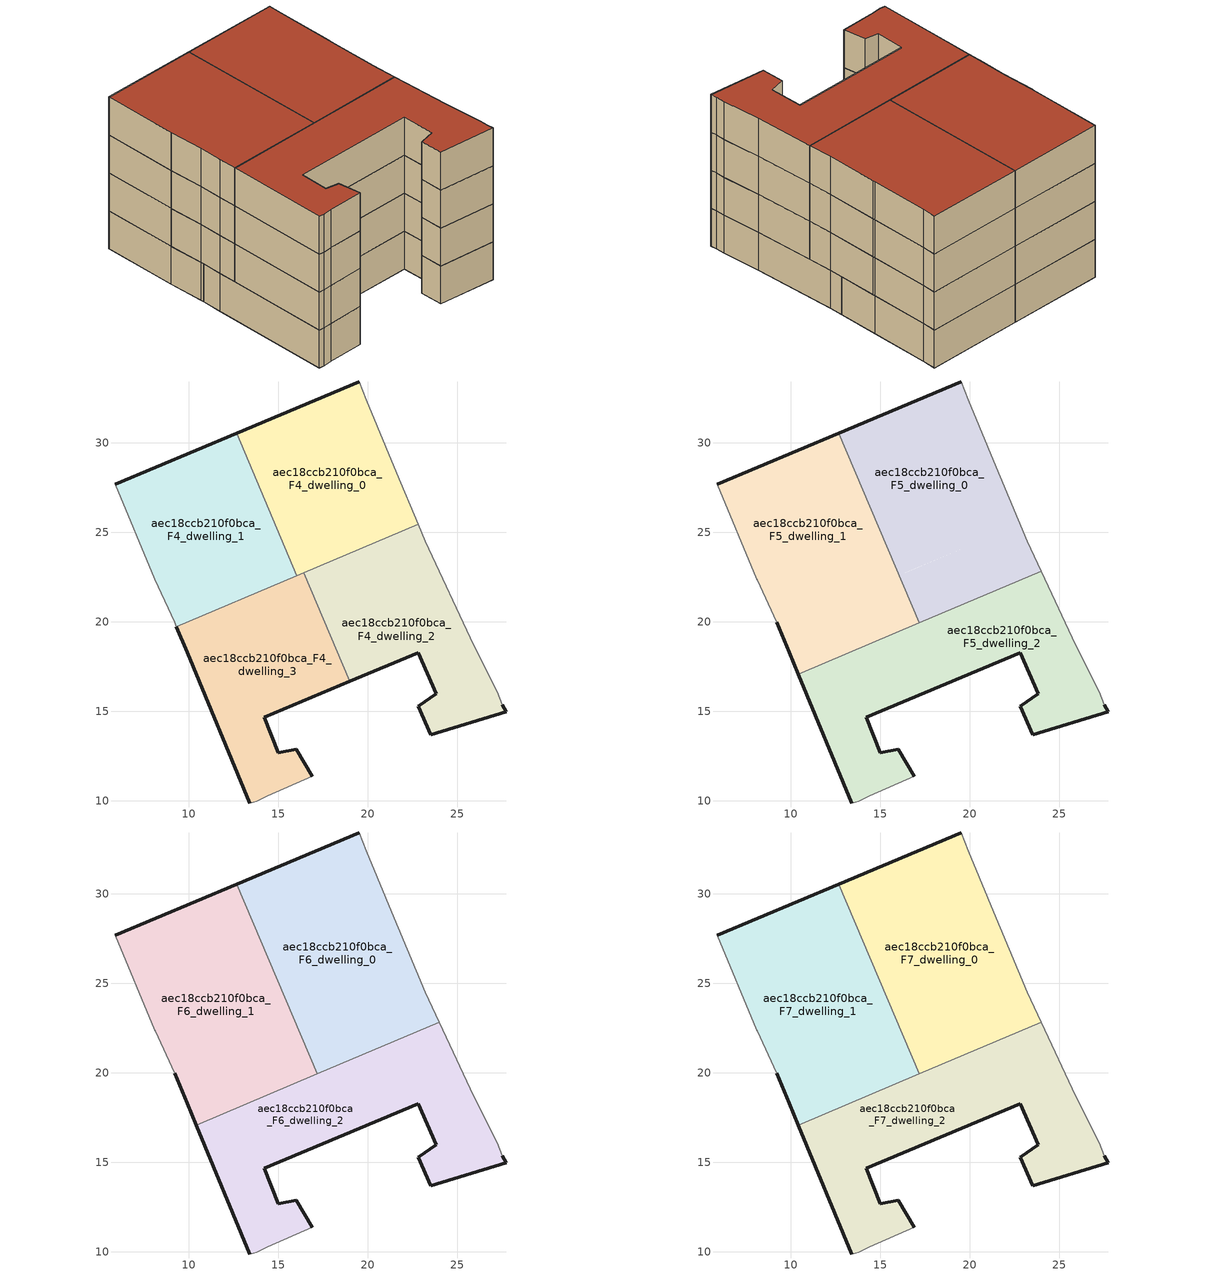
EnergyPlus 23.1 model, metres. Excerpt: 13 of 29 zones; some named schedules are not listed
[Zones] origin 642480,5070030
aec18ccb210f0bca_F4_dwelling_0
 floor to aec18ccb210f0bca_F3_dwelling_0 (EU_floor_Construction): 22.81,25.45 21.62,28.28 19.92,32.38 19.52,33.39 12.68,30.52 16.04,22.58 z12
 wall outside (EU_wall_Construction): 12.68,30.52 19.52,33.39 z12:15
 wall adiabatic (EU_wall_Construction): 19.52,33.39 19.92,32.38 21.62,28.28 22.81,25.45 z12:15
 wall to aec18ccb210f0bca_F4_dwelling_1 (EU_wall_Construction): 16.04,22.58 12.68,30.52 z12:15
 wall to aec18ccb210f0bca_F4_dwelling_2 (EU_wall_Construction): 22.81,25.45 16.41,22.74 z12:15
 wall to aec18ccb210f0bca_F4_dwelling_3 (EU_wall_Construction): 16.41,22.74 16.04,22.58 z12:15
 roof outside (EU_roof_Construction): 21.7,28.1 21.62,28.28 22.81,25.45 z15
aec18ccb210f0bca_F4_dwelling_1
 floor to aec18ccb210f0bca_F3_dwelling_1 (EU_floor_Construction): 16.04,22.58 12.68,30.52 5.91,27.68 8.11,22.38 9.21,19.98 9.31,19.73 z12
 wall outside (EU_wall_Construction): 5.91,27.68 12.68,30.52 z12:15
 wall adiabatic (EU_wall_Construction): 9.31,19.73 9.21,19.98 8.11,22.38 5.91,27.68 z12:15
 wall to aec18ccb210f0bca_F4_dwelling_3 (EU_wall_Construction): 16.04,22.58 9.31,19.73 z12:15
aec18ccb210f0bca_F4_dwelling_2
 floor to aec18ccb210f0bca_F3_dwelling_2 (EU_floor_Construction): 27.72,14.97 27.52,15.37 27.22,16.07 25.92,18.67 23.22,24.48 22.81,25.45 16.41,22.74 18.98,16.67 22.82,18.27 23.82,15.97 22.82,15.27 23.52,13.67 z12
 wall outside (EU_wall_Construction): 27.52,15.37 27.72,14.97 23.52,13.67 22.82,15.27 23.82,15.97 22.82,18.27 18.98,16.67 z12:15
 wall adiabatic (EU_wall_Construction): 22.81,25.45 23.22,24.48 25.92,18.67 27.22,16.07 27.52,15.37 z12:15
 wall to aec18ccb210f0bca_F4_dwelling_3 (EU_wall_Construction): 18.98,16.67 16.41,22.74 z12:15
aec18ccb210f0bca_F4_dwelling_3
 floor to aec18ccb210f0bca_F3_dwelling_3 (EU_floor_Construction): 16.91,11.37 16.01,12.87 15.01,12.67 14.21,14.67 18.98,16.67 16.41,22.74 9.31,19.73 9.91,18.28 13.41,9.87 13.81,9.97 14.41,10.27 z12
 wall outside (EU_wall_Construction): 13.41,9.87 9.91,18.28 9.31,19.73 / 18.98,16.67 14.21,14.67 15.01,12.67 16.01,12.87 16.91,11.37 z12:15
 wall adiabatic (EU_wall_Construction): 16.91,11.37 14.41,10.27 13.81,9.97 13.41,9.87 z12:15
aec18ccb210f0bca_F5_dwelling_0
 floor to aec18ccb210f0bca_F4_dwelling_0 (EU_floor_Construction): 22.81,25.45 21.7,28.1 21.62,28.28 19.92,32.38 19.52,33.39 12.69,30.52 16.05,22.58 z15
 floor to aec18ccb210f0bca_F4_dwelling_2 (EU_floor_Construction): 23.99,22.82 23.22,24.48 22.81,25.45 16.41,22.74 17.54,20.08 z15
 floor to aec18ccb210f0bca_F4_dwelling_3 (EU_floor_Construction): 17.54,20.08 16.41,22.74 16.05,22.58 17.17,19.93 z15
 wall outside (EU_wall_Construction): 12.69,30.52 19.52,33.39 z15:18
 wall adiabatic (EU_wall_Construction): 19.52,33.39 19.92,32.38 21.62,28.28 21.7,28.1 23.22,24.48 23.99,22.82 z15:18
 wall to aec18ccb210f0bca_F5_dwelling_1 (EU_wall_Construction): 17.17,19.93 12.69,30.52 z15:18
 wall to aec18ccb210f0bca_F5_dwelling_2 (EU_wall_Construction): 23.99,22.82 17.17,19.93 z15:18
aec18ccb210f0bca_F5_dwelling_1
 floor to aec18ccb210f0bca_F4_dwelling_1 (EU_floor_Construction): 16.04,22.58 12.68,30.52 5.91,27.68 8.11,22.38 8.12,22.35 9.21,19.98 9.31,19.73 z15
 floor to aec18ccb210f0bca_F4_dwelling_3 (EU_floor_Construction): 17.17,19.93 16.05,22.58 9.31,19.73 9.91,18.28 10.42,17.07 z15
 wall outside (EU_wall_Construction): 5.91,27.68 12.69,30.52 / 10.42,17.07 9.91,18.28 9.21,19.98 z15:18
 wall adiabatic (EU_wall_Construction): 9.21,19.98 8.12,22.35 8.11,22.38 5.91,27.68 z15:18
 wall to aec18ccb210f0bca_F5_dwelling_2 (EU_wall_Construction): 17.17,19.93 10.42,17.07 z15:18
aec18ccb210f0bca_F5_dwelling_2
 floor to aec18ccb210f0bca_F4_dwelling_2 (EU_floor_Construction): 27.72,14.97 27.52,15.37 27.22,16.07 25.92,18.67 23.99,22.82 17.54,20.08 18.98,16.67 22.82,18.27 23.82,15.97 22.82,15.27 23.52,13.67 z15
 floor to aec18ccb210f0bca_F4_dwelling_3 (EU_floor_Construction): 16.91,11.37 16.01,12.87 15.01,12.67 14.21,14.67 18.98,16.67 17.54,20.08 10.42,17.07 13.41,9.87 13.81,9.97 14.41,10.27 z15
 wall outside (EU_wall_Construction): 27.52,15.37 27.72,14.97 23.52,13.67 22.82,15.27 23.82,15.97 22.82,18.27 14.21,14.67 15.01,12.67 16.01,12.87 16.91,11.37 / 13.41,9.87 10.42,17.07 z15:18
 wall adiabatic (EU_wall_Construction): 16.91,11.37 14.41,10.27 13.81,9.97 13.41,9.87 / 23.99,22.82 25.92,18.67 27.22,16.07 27.52,15.37 z15:18
aec18ccb210f0bca_F6_dwelling_0
 floor to aec18ccb210f0bca_F5_dwelling_0 (EU_floor_Construction): 23.99,22.82 23.22,24.48 21.7,28.1 21.62,28.28 19.92,32.38 19.52,33.39 12.69,30.52 17.17,19.93 z18
 wall outside (EU_wall_Construction): 12.69,30.52 19.52,33.39 z18:21
 wall adiabatic (EU_wall_Construction): 19.52,33.39 19.92,32.38 21.62,28.28 21.7,28.1 23.22,24.48 23.99,22.82 z18:21
 wall to aec18ccb210f0bca_F6_dwelling_1 (EU_wall_Construction): 17.17,19.93 12.69,30.52 z18:21
 wall to aec18ccb210f0bca_F6_dwelling_2 (EU_wall_Construction): 23.99,22.82 17.17,19.93 z18:21
aec18ccb210f0bca_F6_dwelling_1
 floor to aec18ccb210f0bca_F5_dwelling_1 (EU_floor_Construction): 17.17,19.93 12.69,30.52 5.91,27.68 8.11,22.38 8.12,22.35 9.21,19.98 9.91,18.28 10.42,17.07 z18
 wall outside (EU_wall_Construction): 5.91,27.68 12.69,30.52 / 10.42,17.07 9.91,18.28 9.21,19.98 z18:21
 wall adiabatic (EU_wall_Construction): 9.21,19.98 8.12,22.35 8.11,22.38 5.91,27.68 z18:21
 wall to aec18ccb210f0bca_F6_dwelling_2 (EU_wall_Construction): 17.17,19.93 10.42,17.07 z18:21
aec18ccb210f0bca_F6_dwelling_2
 floor to aec18ccb210f0bca_F5_dwelling_2 (EU_floor_Construction): 27.72,14.97 27.52,15.37 27.22,16.07 25.92,18.67 23.99,22.82 10.42,17.07 13.41,9.87 13.81,9.97 14.41,10.27 16.91,11.37 16.01,12.87 15.01,12.67 14.21,14.67 22.82,18.27 23.82,15.97 22.82,15.27 23.52,13.67 z18
 wall outside (EU_wall_Construction): 27.52,15.37 27.72,14.97 23.52,13.67 22.82,15.27 23.82,15.97 22.82,18.27 14.21,14.67 15.01,12.67 16.01,12.87 16.91,11.37 / 13.41,9.87 10.42,17.07 z18:21
 wall adiabatic (EU_wall_Construction): 16.91,11.37 14.41,10.27 13.81,9.97 13.41,9.87 / 23.99,22.82 25.92,18.67 27.22,16.07 27.52,15.37 z18:21
aec18ccb210f0bca_F7_dwelling_0
 floor to aec18ccb210f0bca_F6_dwelling_0 (EU_floor_Construction): 23.99,22.82 23.22,24.48 21.7,28.1 21.62,28.28 19.92,32.38 19.52,33.39 12.69,30.52 17.17,19.93 z21
 wall outside (EU_wall_Construction): 12.69,30.52 19.52,33.39 z21:24
 wall adiabatic (EU_wall_Construction): 19.52,33.39 19.92,32.38 21.62,28.28 21.7,28.1 23.22,24.48 23.99,22.82 z21:24
 wall to aec18ccb210f0bca_F7_dwelling_1 (EU_wall_Construction): 17.17,19.93 12.69,30.52 z21:24
 wall to aec18ccb210f0bca_F7_dwelling_2 (EU_wall_Construction): 23.99,22.82 17.17,19.93 z21:24
 roof outside (EU_roof_Construction): 19.92,32.38 21.62,28.28 21.7,28.1 23.22,24.48 23.99,22.82 17.17,19.93 12.69,30.52 19.52,33.39 z24
aec18ccb210f0bca_F7_dwelling_1
 floor to aec18ccb210f0bca_F6_dwelling_1 (EU_floor_Construction): 17.17,19.93 12.69,30.52 5.91,27.68 8.11,22.38 8.12,22.35 9.21,19.98 9.91,18.28 10.42,17.07 z21
 wall outside (EU_wall_Construction): 5.91,27.68 12.69,30.52 / 10.42,17.07 9.91,18.28 9.21,19.98 z21:24
 wall adiabatic (EU_wall_Construction): 9.21,19.98 8.12,22.35 8.11,22.38 5.91,27.68 z21:24
 wall to aec18ccb210f0bca_F7_dwelling_2 (EU_wall_Construction): 17.17,19.93 10.42,17.07 z21:24
 roof outside (EU_roof_Construction): 12.69,30.52 17.17,19.93 10.42,17.07 9.91,18.28 9.21,19.98 8.12,22.35 8.11,22.38 5.91,27.68 z24
aec18ccb210f0bca_F7_dwelling_2
 floor to aec18ccb210f0bca_F6_dwelling_2 (EU_floor_Construction): 27.72,14.97 27.52,15.37 27.22,16.07 25.92,18.67 23.99,22.82 10.42,17.07 13.41,9.87 13.81,9.97 14.41,10.27 16.91,11.37 16.01,12.87 15.01,12.67 14.21,14.67 22.82,18.27 23.82,15.97 22.82,15.27 23.52,13.67 z21
 wall outside (EU_wall_Construction): 27.52,15.37 27.72,14.97 23.52,13.67 22.82,15.27 23.82,15.97 22.82,18.27 14.21,14.67 15.01,12.67 16.01,12.87 16.91,11.37 / 13.41,9.87 10.42,17.07 z21:24
 wall adiabatic (EU_wall_Construction): 16.91,11.37 14.41,10.27 13.81,9.97 13.41,9.87 / 23.99,22.82 25.92,18.67 27.22,16.07 27.52,15.37 z21:24
 roof outside (EU_roof_Construction): 23.99,22.82 25.92,18.67 27.22,16.07 27.52,15.37 27.72,14.97 23.52,13.67 22.82,15.27 23.82,15.97 22.82,18.27 14.21,14.67 15.01,12.67 16.01,12.87 16.91,11.37 14.41,10.27 13.81,9.97 13.41,9.87 10.42,17.07 z24
[Building]
EU S2 Campaign: North Axis=0; Terrain=City; Solar Distribution=FullExterior
[Site:Location]
Lyon-Bron: Latitude=45.75; Longitude=5; Time Zone=1; Elevation=198
[SizingPeriod:WeatherFileDays]
AnnualSizingPeriod: Begin Month=1; Begin Day of Month=1; End Month=12; End Day of Month=31; Day of Week for Start Day=Monday; Use Weather File Daylight Saving Period=No; Use Weather File Rain and Snow Indicators=No
[MATERIAL]
EU_InternalMass_Material: Roughness=MediumRough; Thickness=0.1; Conductivity=1; Density=1800; Specific Heat=900; Thermal Absorptance=0.9; Solar Absorptance=0.7; Visible Absorptance=0.7
[MATERIAL:NOMASS] Roughness=MediumRough; Thermal Absorptance=0.9; Solar Absorptance=0.7; Visible Absorptance=0.7
Name | Thermal Resistance
EU_wall_NoMass | 0.776494
EU_roof_NoMass | 0.486893
EU_floor_NoMass | 0.421597
[CONSTRUCTION]
EU_wall_Construction: EU_wall_NoMass
EU_roof_Construction: EU_roof_NoMass
EU_floor_Construction: EU_floor_NoMass
EU_InternalMass_Construction: EU_InternalMass_Material
[ZONE] Type=1; Multiplier=1; Ceiling Height=autocalculate; Floor Area=autocalculate; Part of Total Floor Area=Yes
Name | Volume
aec18ccb210f0bca_F4_dwelling_0 | 190.53
aec18ccb210f0bca_F5_dwelling_0; aec18ccb210f0bca_F6_dwelling_0; aec18ccb210f0bca_F7_dwelling_0; aec18ccb210f0bca_F5_dwelling_1; aec18ccb210f0bca_F6_dwelling_1; aec18ccb210f0bca_F7_dwelling_1 | 254.03
aec18ccb210f0bca_F4_dwelling_1 | 190.506
aec18ccb210f0bca_F4_dwelling_2 | 190.527
aec18ccb210f0bca_F5_dwelling_2; aec18ccb210f0bca_F6_dwelling_2; aec18ccb210f0bca_F7_dwelling_2 | 254.011
aec18ccb210f0bca_F4_dwelling_3 | 190.531
[INTERNALMASS] Construction=EU_InternalMass_Construction
Name | Zone or ZoneList | Surface Area
aec18ccb210f0bca_F4_dwelling_0_EU_InternalMass | aec18ccb210f0bca_F4_dwelling_0 | 63.5112
aec18ccb210f0bca_F4_dwelling_1_EU_InternalMass | aec18ccb210f0bca_F4_dwelling_1 | 63.5026
aec18ccb210f0bca_F4_dwelling_2_EU_InternalMass | aec18ccb210f0bca_F4_dwelling_2 | 63.5086
aec18ccb210f0bca_F4_dwelling_3_EU_InternalMass | aec18ccb210f0bca_F4_dwelling_3 | 63.5107
aec18ccb210f0bca_F5_dwelling_0_EU_InternalMass | aec18ccb210f0bca_F5_dwelling_0 | 84.6764
aec18ccb210f0bca_F5_dwelling_1_EU_InternalMass | aec18ccb210f0bca_F5_dwelling_1 | 84.6766
aec18ccb210f0bca_F5_dwelling_2_EU_InternalMass | aec18ccb210f0bca_F5_dwelling_2 | 84.6699
aec18ccb210f0bca_F6_dwelling_0_EU_InternalMass | aec18ccb210f0bca_F6_dwelling_0 | 84.6764
aec18ccb210f0bca_F6_dwelling_1_EU_InternalMass | aec18ccb210f0bca_F6_dwelling_1 | 84.6766
aec18ccb210f0bca_F6_dwelling_2_EU_InternalMass | aec18ccb210f0bca_F6_dwelling_2 | 84.6699
aec18ccb210f0bca_F7_dwelling_0_EU_InternalMass | aec18ccb210f0bca_F7_dwelling_0 | 84.6764
aec18ccb210f0bca_F7_dwelling_1_EU_InternalMass | aec18ccb210f0bca_F7_dwelling_1 | 84.6766
aec18ccb210f0bca_F7_dwelling_2_EU_InternalMass | aec18ccb210f0bca_F7_dwelling_2 | 84.6699
[OTHEREQUIPMENT] Fuel Type=Electricity; Design Level Calculation Method=Watts/Area; Power per Zone Floor Area=1; Fraction Latent=0; Fraction Radiant=0; Fraction Lost=0; Carbon Dioxide Generation Rate=0; EndUse Subcategory=EU_Step8_InternalGains
Name | Zone or ZoneList or Space or SpaceList | Schedule
EU_Step8_InternalGain_aec18ccb210f0bca_F4_dwelling_0_f000 | aec18ccb210f0bca_F4_dwelling_0 | EU_Step8_GainSchedule_aec18ccb210f0bca_F4_dwelling_0_f000
EU_Step8_InternalGain_aec18ccb210f0bca_F4_dwelling_1_f000 | aec18ccb210f0bca_F4_dwelling_1 | EU_Step8_GainSchedule_aec18ccb210f0bca_F4_dwelling_1_f000
EU_Step8_InternalGain_aec18ccb210f0bca_F4_dwelling_2_f000 | aec18ccb210f0bca_F4_dwelling_2 | EU_Step8_GainSchedule_aec18ccb210f0bca_F4_dwelling_2_f000
EU_Step8_InternalGain_aec18ccb210f0bca_F4_dwelling_3_f000 | aec18ccb210f0bca_F4_dwelling_3 | EU_Step8_GainSchedule_aec18ccb210f0bca_F4_dwelling_3_f000
EU_Step8_InternalGain_aec18ccb210f0bca_F5_dwelling_0_f000 | aec18ccb210f0bca_F5_dwelling_0 | EU_Step8_GainSchedule_aec18ccb210f0bca_F5_dwelling_0_f000
EU_Step8_InternalGain_aec18ccb210f0bca_F5_dwelling_1_f000 | aec18ccb210f0bca_F5_dwelling_1 | EU_Step8_GainSchedule_aec18ccb210f0bca_F5_dwelling_1_f000
EU_Step8_InternalGain_aec18ccb210f0bca_F5_dwelling_2_f000 | aec18ccb210f0bca_F5_dwelling_2 | EU_Step8_GainSchedule_aec18ccb210f0bca_F5_dwelling_2_f000
EU_Step8_InternalGain_aec18ccb210f0bca_F6_dwelling_0_f000 | aec18ccb210f0bca_F6_dwelling_0 | EU_Step8_GainSchedule_aec18ccb210f0bca_F6_dwelling_0_f000
EU_Step8_InternalGain_aec18ccb210f0bca_F6_dwelling_1_f000 | aec18ccb210f0bca_F6_dwelling_1 | EU_Step8_GainSchedule_aec18ccb210f0bca_F6_dwelling_1_f000
EU_Step8_InternalGain_aec18ccb210f0bca_F6_dwelling_2_f000 | aec18ccb210f0bca_F6_dwelling_2 | EU_Step8_GainSchedule_aec18ccb210f0bca_F6_dwelling_2_f000
EU_Step8_InternalGain_aec18ccb210f0bca_F7_dwelling_0_f000 | aec18ccb210f0bca_F7_dwelling_0 | EU_Step8_GainSchedule_aec18ccb210f0bca_F7_dwelling_0_f000
EU_Step8_InternalGain_aec18ccb210f0bca_F7_dwelling_1_f000 | aec18ccb210f0bca_F7_dwelling_1 | EU_Step8_GainSchedule_aec18ccb210f0bca_F7_dwelling_1_f000
EU_Step8_InternalGain_aec18ccb210f0bca_F7_dwelling_2_f000 | aec18ccb210f0bca_F7_dwelling_2 | EU_Step8_GainSchedule_aec18ccb210f0bca_F7_dwelling_2_f000
[ZONEVENTILATION:DESIGNFLOWRATE] Schedule=EU_AlwaysOn; Design Flow Rate Calculation Method=AirChanges/Hour; Air Changes per Hour=0.693814; Ventilation Type=Natural; Fan Pressure Rise=0; Fan Total Efficiency=1; Constant Term Coefficient=1; Temperature Term Coefficient=0; Velocity Term Coefficient=0; Velocity Squared Term Coefficient=0; Minimum Indoor Temperature=-100; Maximum Indoor Temperature=100; Delta Temperature=-100; Minimum Outdoor Temperature=-100; Maximum Outdoor Temperature=100; Maximum Wind Speed=40
Name | Zone or ZoneList or Space or SpaceList
EU_ConstantAir_aec18ccb210f0bca_F4_dwelling_0 | aec18ccb210f0bca_F4_dwelling_0
EU_ConstantAir_aec18ccb210f0bca_F4_dwelling_1 | aec18ccb210f0bca_F4_dwelling_1
EU_ConstantAir_aec18ccb210f0bca_F4_dwelling_2 | aec18ccb210f0bca_F4_dwelling_2
EU_ConstantAir_aec18ccb210f0bca_F4_dwelling_3 | aec18ccb210f0bca_F4_dwelling_3
EU_ConstantAir_aec18ccb210f0bca_F5_dwelling_0 | aec18ccb210f0bca_F5_dwelling_0
EU_ConstantAir_aec18ccb210f0bca_F5_dwelling_1 | aec18ccb210f0bca_F5_dwelling_1
EU_ConstantAir_aec18ccb210f0bca_F5_dwelling_2 | aec18ccb210f0bca_F5_dwelling_2
EU_ConstantAir_aec18ccb210f0bca_F6_dwelling_0 | aec18ccb210f0bca_F6_dwelling_0
EU_ConstantAir_aec18ccb210f0bca_F6_dwelling_1 | aec18ccb210f0bca_F6_dwelling_1
EU_ConstantAir_aec18ccb210f0bca_F6_dwelling_2 | aec18ccb210f0bca_F6_dwelling_2
EU_ConstantAir_aec18ccb210f0bca_F7_dwelling_0 | aec18ccb210f0bca_F7_dwelling_0
EU_ConstantAir_aec18ccb210f0bca_F7_dwelling_1 | aec18ccb210f0bca_F7_dwelling_1
EU_ConstantAir_aec18ccb210f0bca_F7_dwelling_2 | aec18ccb210f0bca_F7_dwelling_2
[HVACTEMPLATE:THERMOSTAT] Constant Heating Setpoint=20; Constant Cooling Setpoint=50
EU_HeatOnly_aec18ccb210f0bca_F1_dwelling_3; EU_HeatOnly_aec18ccb210f0bca_F2_dwelling_0; EU_HeatOnly_aec18ccb210f0bca_F2_dwelling_1; EU_HeatOnly_aec18ccb210f0bca_F2_dwelling_2; EU_HeatOnly_aec18ccb210f0bca_F2_dwelling_3; EU_HeatOnly_aec18ccb210f0bca_F3_dwelling_0; EU_HeatOnly_aec18ccb210f0bca_F3_dwelling_1; EU_HeatOnly_aec18ccb210f0bca_F3_dwelling_2; EU_HeatOnly_aec18ccb210f0bca_F3_dwelling_3; EU_HeatOnly_aec18ccb210f0bca_F4_dwelling_0; EU_HeatOnly_aec18ccb210f0bca_F4_dwelling_1; EU_HeatOnly_aec18ccb210f0bca_F4_dwelling_2; EU_HeatOnly_aec18ccb210f0bca_F4_dwelling_3; EU_HeatOnly_aec18ccb210f0bca_F5_dwelling_0; EU_HeatOnly_aec18ccb210f0bca_F5_dwelling_1; EU_HeatOnly_aec18ccb210f0bca_F5_dwelling_2; EU_HeatOnly_aec18ccb210f0bca_F6_dwelling_0; EU_HeatOnly_aec18ccb210f0bca_F6_dwelling_1; EU_HeatOnly_aec18ccb210f0bca_F6_dwelling_2; EU_HeatOnly_aec18ccb210f0bca_F7_dwelling_0; EU_HeatOnly_aec18ccb210f0bca_F7_dwelling_1; EU_HeatOnly_aec18ccb210f0bca_F7_dwelling_2
[HVACTEMPLATE:ZONE:IDEALLOADSAIRSYSTEM] System Availability Schedule=EU_AlwaysOn; Maximum Heating Supply Air Temperature=50; Minimum Cooling Supply Air Temperature=13; Maximum Heating Supply Air Humidity Ratio=0.0156; Minimum Cooling Supply Air Humidity Ratio=0.0077; Heating Limit=NoLimit; Cooling Limit=NoLimit; Heating Availability Schedule=EU_AlwaysOn; Cooling Availability Schedule=EU_CoolingOff; Dehumidification Control Type=ConstantSensibleHeatRatio; Cooling Sensible Heat Ratio=0.7; Dehumidification Setpoint=60; Humidification Control Type=None; Humidification Setpoint=30; Outdoor Air Method=None; Outdoor Air Flow Rate per Person=0.00944; Outdoor Air Flow Rate per Zone Floor Area=0; Outdoor Air Flow Rate per Zone=0; Demand Controlled Ventilation Type=None; Outdoor Air Economizer Type=NoEconomizer; Heat Recovery Type=None; Sensible Heat Recovery Effectiveness=0.7; Latent Heat Recovery Effectiveness=0.65
Name | Template Thermostat
aec18ccb210f0bca_F4_dwelling_0 | EU_HeatOnly_aec18ccb210f0bca_F4_dwelling_0
aec18ccb210f0bca_F4_dwelling_1 | EU_HeatOnly_aec18ccb210f0bca_F4_dwelling_1
aec18ccb210f0bca_F4_dwelling_2 | EU_HeatOnly_aec18ccb210f0bca_F4_dwelling_2
aec18ccb210f0bca_F4_dwelling_3 | EU_HeatOnly_aec18ccb210f0bca_F4_dwelling_3
aec18ccb210f0bca_F5_dwelling_0 | EU_HeatOnly_aec18ccb210f0bca_F5_dwelling_0
aec18ccb210f0bca_F5_dwelling_1 | EU_HeatOnly_aec18ccb210f0bca_F5_dwelling_1
aec18ccb210f0bca_F5_dwelling_2 | EU_HeatOnly_aec18ccb210f0bca_F5_dwelling_2
aec18ccb210f0bca_F6_dwelling_0 | EU_HeatOnly_aec18ccb210f0bca_F6_dwelling_0
aec18ccb210f0bca_F6_dwelling_1 | EU_HeatOnly_aec18ccb210f0bca_F6_dwelling_1
aec18ccb210f0bca_F6_dwelling_2 | EU_HeatOnly_aec18ccb210f0bca_F6_dwelling_2
aec18ccb210f0bca_F7_dwelling_0 | EU_HeatOnly_aec18ccb210f0bca_F7_dwelling_0
aec18ccb210f0bca_F7_dwelling_1 | EU_HeatOnly_aec18ccb210f0bca_F7_dwelling_1
aec18ccb210f0bca_F7_dwelling_2 | EU_HeatOnly_aec18ccb210f0bca_F7_dwelling_2
